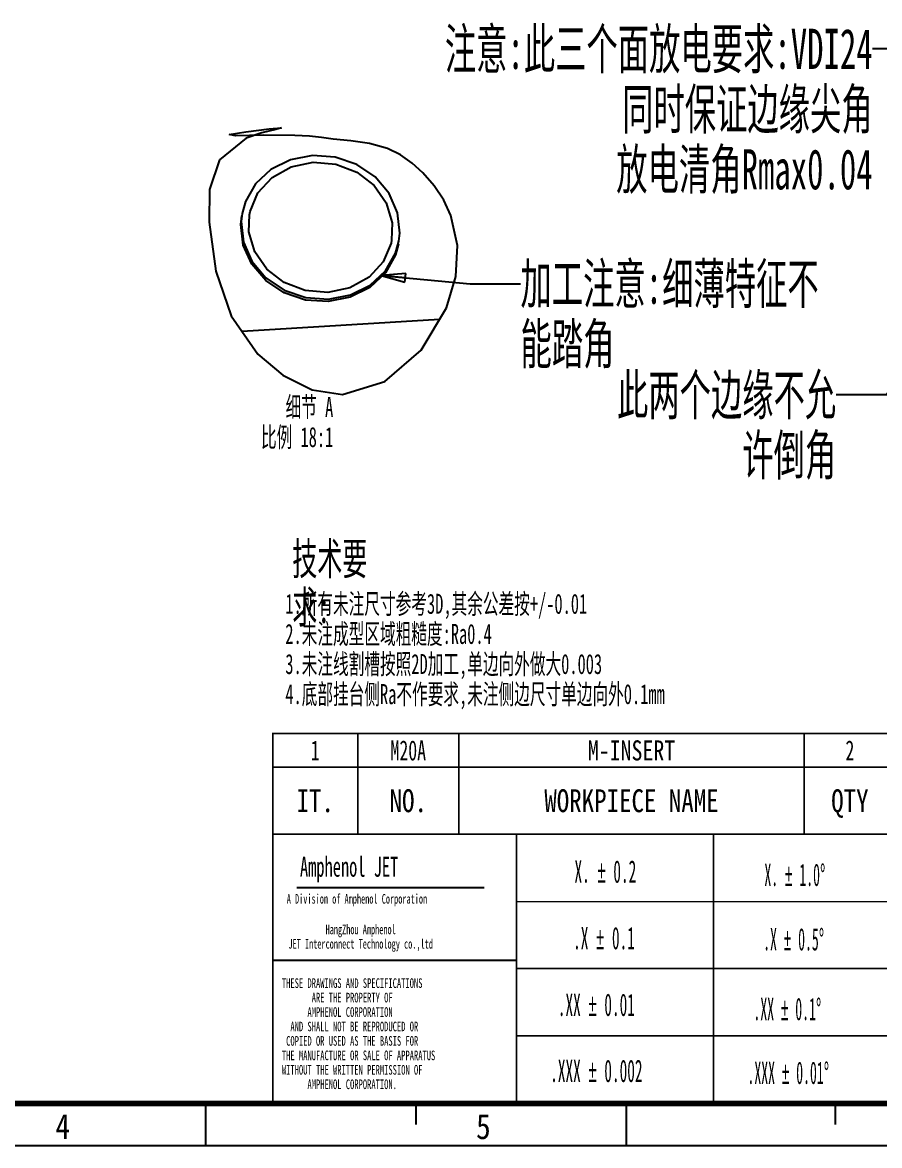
# Model space of a CAD drawing. Header units: millimetres. Extents: x 3 to 104, y 2 to 73.
# Drawn here: x 48.42 to 75.11, y 2.01 to 37 of the extents above; entities that cross this region are included whole.
import ezdxf

# ---------------------------------------------------------------- set-up
doc = ezdxf.new("R2010")
doc.units = ezdxf.units.MM
doc.header["$LTSCALE"] = 5.775
doc.layers.get('0').update_dxf_attribs({"linetype": 'CONTINUOUS'})
doc.layers.add('NOTE', color=7, linetype='CONTINUOUS')
doc.styles.get("Standard").update_dxf_attribs({"font": 'txt', "width": 0.6})
doc.styles.add('TEXTSTYLE_11', font='txt', dxfattribs={"width": 0.6})
doc.styles.add('TEXTSTYLE_12', font='txt', dxfattribs={"width": 0.6})
doc.styles.add('TEXTSTYLE_3', font='txt', dxfattribs={"width": 0.65})
doc.styles.add('TEXTSTYLE_4', font='txt', dxfattribs={"width": 0.8})
doc.styles.add('TEXTSTYLE_5', font='txt', dxfattribs={"width": 0.85})
doc.styles.add('TEXTSTYLE_6', font='txt', dxfattribs={"width": 0.5})
doc.styles.add('TEXTSTYLE_8', font='txt', dxfattribs={"width": 0.45})
doc.dimstyles.get("Standard").update_dxf_attribs({"dimtxt": 0.625, "dimasz": 0.75, "dimexe": 1.75, "dimexo": 0.875, "dimtad": 1, "dimdec": 3, "dimzin": 0, "dimdsep": 46, "dimtxsty": 'Standard', "dimblk": 'CLOSED', "dimblk1": 'CLOSED', "dimblk2": 'CLOSED', "dimcen": 0.09, "dimadec": 0, "dimazin": 0, "dimtol": 1, "dimtp": 0.001, "dimtm": 0.001, "dimtfac": 1, "dimtdec": 3, "dimtofl": 0, "dimtmove": 0, "dimatfit": 3, "dimldrblk": 'CLOSED', "dimfxl": 0, "dimtolj": 1, "dimtzin": 0, "dimarcsym": 0})

# ---------------------------------------------------------------- blocks, each defined once
blk = doc.blocks.new('*T37')
at = {"color": 2, "linetype": 'Continuous', "const_width": 0.05}
for points in [[(46.38875, 11.515), (-0.025, 11.515)], [(0, 0), (0, 11.515)], [(2.645, 8.38), (2.645, 11.515)], [(5.795, 8.38), (5.795, 11.515)], [(16.545, 8.38), (16.545, 11.515)], [(19.395, 0), (19.395, 11.515)], [(24.395, 8.38), (24.395, 11.515)], [(29.395, 8.38), (29.395, 11.515)], [(40.07875, 8.38), (40.07875, 11.515)], [(46.36375, 0), (46.36375, 11.515)], [(46.36375, 10.4675), (0, 10.4675)], [(46.36375, 8.38), (0, 8.38)], [(7.59, 0), (7.59, 8.38)], [(13.7225, 0), (13.7225, 8.38)], [(30.68, 0), (30.68, 8.38)], [(19.395, 6.28), (7.59, 6.28)], [(46.36375, 5.2375), (19.395, 5.2375)], [(19.395, 4.1975), (7.59, 4.1975)], [(30.68, 3.405), (19.395, 3.405)], [(46.36375, 2.62), (30.68, 2.62)], [(36.93625, 0), (36.93625, 2.62)], [(40.07875, 0), (40.07875, 2.62)], [(43.22125, 0), (43.22125, 2.62)], [(19.395, 2.1), (7.59, 2.1)], [(30.68, 1.5725), (19.395, 1.5725)], [(46.36375, 1.5725), (36.93625, 1.5725)], [(46.38875, 0), (-0.025, 0)]]:
    blk.add_lwpolyline(points, dxfattribs=at)
at = {"layer": 'NOTE', "color": 2, "linetype": 'Continuous', "line_spacing_factor": 0.9}
for s, insert, char_height, width, attachment_point, style in [('1', (1.3225, 11.30375), 0.625, 0.8125, 2, 'TEXTSTYLE_3'), ('M20A', (4.22, 11.30375), 0.625, 3.25, 2, 'TEXTSTYLE_3'), ('M-INSERT', (11.17, 11.30375), 0.625, 8, 2, 'TEXTSTYLE_4'), ('2', (17.97, 11.30375), 0.625, 0.8125, 2, 'TEXTSTYLE_3'), ('CALDIE', (21.895, 11.30375), 0.625, 4.875, 2, 'TEXTSTYLE_3'), ('HRc56-58', (26.895, 11.30375), 0.625, 6.5, 2, 'TEXTSTYLE_3'), ('asm.mbr.size', (34.736875, 11.30375), 0.625, 9.75, 2, 'TEXTSTYLE_3'), ('IT.', (1.3225, 9.78), 0.7125, 3.42, 2, 'TEXTSTYLE_4'), ('NO.', (4.22, 9.78), 0.7125, 3.42, 2, 'TEXTSTYLE_4'), ('WORKPIECE NAME', (11.17, 9.78), 0.7125, 15.96, 2, 'TEXTSTYLE_4'), ('QTY', (17.97, 9.78), 0.7125, 3.42, 2, 'TEXTSTYLE_4'), ('MATERIAL', (21.895, 9.78), 0.7125, 9.12, 2, 'TEXTSTYLE_4'), ('FINISH', (26.895, 9.78), 0.7125, 6.84, 2, 'TEXTSTYLE_4'), ('FORMAL SIZE', (34.736875, 9.78), 0.7125, 12.54, 2, 'TEXTSTYLE_4'), ('REMARK', (43.22125, 9.78), 0.7125, 6.84, 2, 'TEXTSTYLE_4'), ('PART NO.:    \\PY24N01B-701', (19.679375, 7.74625), 0.75, 12.675, 1, 'TEXTSTYLE_3'), ('PART NAME:      ', (30.964375, 7.18375), 0.75, 15.6, 1, 'TEXTSTYLE_3'), ('APPD:  ', (19.679375, 4.63375), 0.625, 5.6875, 1, 'TEXTSTYLE_3'), ('DRAWING NO.:             \\PSMX0100-M20A', (30.964375, 4.819375), 0.7125, 23.15625, 1, 'TEXTSTYLE_3'), (' \\P \\P \\P \\P \\P \\P \\P \\P \\PTHESE DRAWINGS AND SPECIFICATIONS\\P       ARE THE PROPERTY OF\\P      AMPHENOL CORPORATION\\P  AND SHALL NOT BE REPRODUCED OR\\P COPIED OR USED AS THE BASIS FOR\\PTHE MANUFACTURE OR SALE OF APPARATUS\\PWITHOUT THE WRITTEN PERMISSION OF\\P      AMPHENOL CORPORATION. ', (0.284375, 7.9425), 0.3, 14.04, 1, 'TEXTSTYLE_3'), ('CHKD:', (19.679375, 2.80125), 0.625, 4.0625, 1, 'TEXTSTYLE_3'), ('SCALE', (38.5075, 2.40875), 0.625, 4.0625, 2, 'TEXTSTYLE_3'), ('SHEET', (41.65, 2.40875), 0.625, 4.0625, 2, 'TEXTSTYLE_3'), ('REV.', (44.7925, 2.40875), 0.625, 3.25, 2, 'TEXTSTYLE_3'), ('DR: wangfei 2018.01.30', (19.679375, 1.1425), 0.7125, 20.3775, 1, 'TEXTSTYLE_3'), ('1:1', (38.5075, 1.09875), 0.625, 2.4375, 2, 'TEXTSTYLE_3'), ('1/1', (41.65, 1.09875), 0.625, 2.4375, 2, 'TEXTSTYLE_3'), ('A', (44.7925, 1.09875), 0.625, 0.8125, 2, 'TEXTSTYLE_3')]:
    blk.add_mtext(s, dxfattribs=dict(at, insert=insert, char_height=char_height, width=width, attachment_point=attachment_point, style=style))
blk = doc.blocks.new('_CLOSED')
at = {"color": 0, "linetype": 'ByBlock'}
for p, q in [((0, 0), (-1, 0.183)), ((-1, 0.183), (-1, -0.183)), ((-1, -0.183), (0, 0)), ((-1, 0), (0, 0))]:
    blk.add_line(p, q, dxfattribs=at)

msp = doc.modelspace()

# ---------------------------------------------------------------- linework, layer by layer
at = {"color": 7, "linetype": 'Continuous'}
for p, q in [((54.8548, 33.506), (55.3784, 33.5917)), ((55.3784, 33.5917), (56.1059, 33.6821)), ((56.3083, 33.6672), (55.8789, 33.5604)), ((56.1059, 33.6821), (56.4841, 33.7125)), ((56.4841, 33.7125), (56.3083, 33.6672)), ((55.3826, 33.3912), (54.5531, 32.7198)), ((55.0582, 33.4723), (54.8548, 33.506)), ((55.9123, 33.4849), (55.0582, 33.4723)), ((55.8789, 33.5604), (55.3826, 33.3912)), ((56.8971, 33.483), (55.9123, 33.4849)), ((57.3541, 33.4548), (56.8971, 33.483)), ((57.7332, 33.4125), (57.3541, 33.4548)), ((58.0904, 33.3683), (57.7332, 33.4125)), ((58.6439, 33.3113), (58.0904, 33.3683)), ((59.2246, 33.2276), (58.6439, 33.3113)), ((59.7886, 33.07), (59.2246, 33.2276)), ((60.1901, 32.8727), (59.7886, 33.07)), ((54.5531, 32.7198), (54.2446, 31.8001)), ((60.5568, 32.6159), (60.1901, 32.8727)), ((60.8901, 32.3127), (60.5568, 32.6159)), ((61.2429, 31.907), (60.8901, 32.3127)), ((61.5378, 31.461), (61.2429, 31.907)), ((54.2446, 31.8001), (54.2352, 30.7751)), ((61.7621, 30.9817), (61.5378, 31.461)), ((61.9629, 30.0544), (61.7621, 30.9817)), ((54.2352, 30.7751), (54.4416, 29.2497)), ((61.9108, 29.0838), (61.9629, 30.0544)), ((54.4416, 29.2497), (54.9171, 27.8636)), ((61.6244, 28.1132), (61.9108, 29.0838)), ((58.6288, 28.438), (57.9413, 28.3035)), ((60.8308, 26.7951), (61.6244, 28.1132)), ((54.9171, 27.8636), (55.7497, 26.6674)), ((61.4034, 27.746), (55.2591, 27.3724)), ((55.7497, 26.6674), (56.5317, 26.0123)), ((59.7072, 25.8119), (60.8308, 26.7951)), ((56.5317, 26.0123), (57.4367, 25.5598)), ((57.4367, 25.5598), (58.3888, 25.4053)), ((58.3888, 25.4053), (59.7072, 25.8119)), ((56.9673, 10.0485), (62.7969, 10.054)), ((56.2165, 7.7908), (63.8125, 7.7908)), ((54.1318, 2.0147), (54.1318, 3.3245)), ((60.6805, 2.6696), (60.6805, 3.3245)), ((67.2292, 2.0147), (67.2292, 3.3245)), ((73.7356, 2.6696), (73.7356, 3.3245)), ((3.054, 2.0143), (103.8361, 2.0143))]:
    msp.add_line(p, q, dxfattribs=at)
for points in [[(57.4491, 32.8542), (56.7643, 32.7206), (56.1584, 32.4171), (55.6802, 31.9715), (55.3632, 31.4174), (55.2618, 31.0496)], [(55.487, 31.0111), (55.5063, 31.106), (55.7537, 31.6887), (56.1914, 32.1698), (56.7852, 32.5031), (57.4724, 32.6477)], [(60.142, 30.1841), (60.1711, 30.4383), (60.1022, 31.0735), (59.8394, 31.6726), (59.4044, 32.1862), (58.8293, 32.5745), (58.1575, 32.8046), (57.4491, 32.8542)], [(57.4724, 32.6477), (58.1795, 32.5889), (58.8344, 32.3361), (59.372, 31.921), (59.7505, 31.3799), (59.9328, 30.7606), (59.9169, 30.2226)], [(57.9413, 28.3035), (57.2359, 28.3525), (56.5701, 28.5787), (55.9984, 28.9605), (55.5613, 29.4687), (55.293, 30.0665), (55.2184, 30.7013), (55.2482, 30.9736)], [(55.2618, 31.0496), (55.2327, 30.7953), (55.3017, 30.1602), (55.5644, 29.561), (55.9995, 29.0475), (56.5746, 28.6591), (57.2464, 28.4291), (57.9547, 28.3794)], [(57.9314, 28.5859), (57.2243, 28.6448), (56.5695, 28.8975), (56.0319, 29.3127), (55.6534, 29.8538), (55.4711, 30.4731), (55.487, 31.0111)], [(59.9169, 30.2226), (59.8976, 30.1276), (59.6501, 29.5449), (59.2125, 29.0638), (58.6186, 28.7305), (57.9314, 28.5859)], [(57.9547, 28.3794), (58.6395, 28.513), (59.2454, 28.8165), (59.7236, 29.2621), (60.0407, 29.8162), (60.142, 30.1841)], [(60.1286, 30.1081), (60.0337, 29.7576), (59.7199, 29.1986), (59.2398, 28.7461), (58.6288, 28.438)]]:
    msp.add_lwpolyline(points, dxfattribs=at)
at = {"color": 7, "linetype": 'Continuous', "const_width": 0.175}
msp.add_lwpolyline([(4.3618, 3.3245), (102.5921, 3.3245)], dxfattribs=at)

# ---------------------------------------------------------------- block references
msp.add_blockref('*T37', (56.2147, 3.3318))

# ---------------------------------------------------------------- texts
at = {"color": 2, "linetype": 'Continuous', "insert": (56.6062, 19.2028), "char_height": 0.625, "width": 15.375, "attachment_point": 1, "line_spacing_factor": 0.9}
msp.add_mtext('1.所有未注尺寸参考3D,其余公差按+/-0.01\\P2.未注成型区域粗糙度:Ra0.4   \\P3.未注线割槽按照2D加工,单边向外做大0.003\\P4.底部挂台侧Ra不作要求,未注侧边尺寸单边向外0.1mm            ', dxfattribs=at)
at = {"color": 7, "linetype": 'Continuous', "char_height": 0.7858, "width": 0.667966, "attachment_point": 2, "line_spacing_factor": 0.9, "style": 'TEXTSTYLE_5'}
for s, insert in [('4', (49.6759, 3.0014)), ('5', (62.7733, 3.0014))]:
    msp.add_mtext(s, dxfattribs=dict(at, insert=insert))
at = {"layer": 'NOTE', "color": 2, "linetype": 'Continuous', "line_spacing_factor": 0.9}
for s, insert, char_height, width, attachment_point in [('注意:此三个面放电要求:VDI24\\P同时保证边缘尖角\\P放电清角Rmax0.04', (74.8934, 36.8022), 1.25, 12.75, 3), ('加工注意:细薄特征不能踏角', (63.9286, 29.4868), 1.25, 9.75, 1), ('此两个边缘不允许倒角', (73.7587, 26.024), 1.25, 7.5, 3), ('细节 A\\P比例 18:1', (58.099, 25.3345), 0.625, 2.625, 3), ('技术要求:', (56.8211, 20.7939), 1, 3, 1)]:
    msp.add_mtext(s, dxfattribs=dict(at, insert=insert, char_height=char_height, width=width, attachment_point=attachment_point))
at = {"layer": 'NOTE', "color": 2, "linetype": 'Continuous', "attachment_point": 1, "line_spacing_factor": 0.9}
for s, insert, char_height, width, style in [('Amphenol JET', (57.0619, 11.013), 0.625, 5.717937, 'TEXTSTYLE_11'), ('X. \\Fgdt;{\\Fgdt;`}\\Ftxt; 0.2', (65.6091, 10.9009), 0.7, 3.266667, 'TEXTSTYLE_6'), ('X. \\Fgdt;{\\Fgdt;`}\\Ftxt; 1.0\\Fgdt;{\\Fgdt;~}', (71.5222, 10.7981), 0.7, 3.488333, 'TEXTSTYLE_8'), ('A Division of Amphenol Corporation', (56.6503, 9.8495), 0.3, 6.630112, 'TEXTSTYLE_11'), ('         HangZhou Amphenol \\PJET Interconnect Technology co.,ltd', (56.7023, 8.8973), 0.3, 6.678516, 'TEXTSTYLE_12'), ('.X \\Fgdt;{\\Fgdt;`}\\Ftxt; 0.1', (65.5662, 8.8265), 0.7, 3.266667, 'TEXTSTYLE_6'), ('.X \\Fgdt;{\\Fgdt;`}\\Ftxt; 0.5\\Fgdt;{\\Fgdt;~}', (71.4848, 8.791), 0.7, 3.488333, 'TEXTSTYLE_8'), ('.XX \\Fgdt;{\\Fgdt;`}\\Ftxt; 0.01', (65.0906, 6.7497), 0.7, 3.966667, 'TEXTSTYLE_6'), ('.XX \\Fgdt;{\\Fgdt;`}\\Ftxt; 0.1\\Fgdt;{\\Fgdt;~}', (71.1815, 6.6186), 0.7, 3.803333, 'TEXTSTYLE_8'), ('.XXX \\Fgdt;{\\Fgdt;`}\\Ftxt; 0.002', (64.8524, 4.691), 0.7, 4.666667, 'TEXTSTYLE_6'), ('.XXX \\Fgdt;{\\Fgdt;`}\\Ftxt; 0.01\\Fgdt;{\\Fgdt;~}', (70.9957, 4.6316), 0.7, 4.433333, 'TEXTSTYLE_8')]:
    msp.add_mtext(s, dxfattribs=dict(at, insert=insert, char_height=char_height, width=width, style=style))

# ---------------------------------------------------------------- leaders
at = {"layer": 'NOTE', "color": 2, "linetype": 'Continuous', "annotation_type": 0, "has_hookline": 1, "hookline_direction": 1}
for points, text_width in [([(87.5209, 27.7736), (76.4559, 36.1772), (74.8934, 36.1772)], 10.7975), ([(85.2156, 28.5469), (76.4559, 36.1772), (74.8934, 36.1772)], 10.7975), ([(90.7161, 29.3202), (76.4559, 36.1772), (74.8934, 36.1772)], 10.7975), ([(98.3845, 30.0476), (75.3212, 25.399), (73.7587, 25.399)], 7.2895), ([(59.5937, 29.1136), (62.3661, 28.8618), (63.9286, 28.8618)], 9.6224), ([(77.0385, 28.0438), (75.3212, 25.399), (73.7587, 25.399)], 7.2895)]:
    msp.add_leader(points, dimstyle='Standard', override={"dimtad": 0}, dxfattribs=dict(at, text_width=text_width))

doc.saveas('drawing.dxf')
